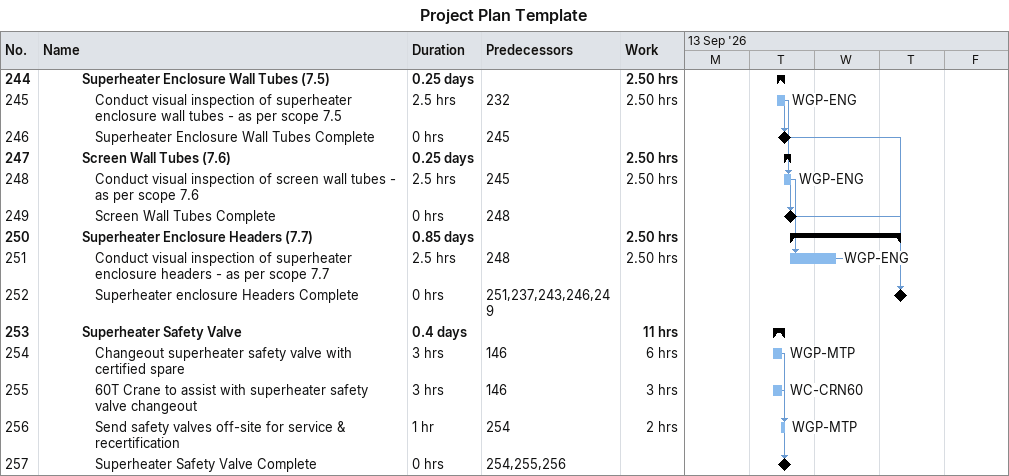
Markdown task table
Project Plan Template

| ID | Level | Task | Duration | Start | Finish | Predecessors | Resources | Work (h) |
|---|---|---|---|---|---|---|---|---|
| 244 | 4 | **Superheater Enclosure Wall Tubes (7.5)** | 0.25d | 2026-09-15 | 2026-09-15 |  |  | 2.50 |
| 245 | 5 | Conduct visual inspection of superheater enclosure wall tubes - as per scope 7.5 | 2.5h | 2026-09-15 | 2026-09-15 | 232 | WGP-ENG | 2.50 |
| 246 | 5 | Superheater Enclosure Wall Tubes Complete | 0h | 2026-09-15 | 2026-09-15 | 245 |  |  |
| 247 | 4 | **Screen Wall Tubes (7.6)** | 0.25d | 2026-09-15 | 2026-09-15 |  |  | 2.50 |
| 248 | 5 | Conduct visual inspection of screen wall tubes - as per scope 7.6 | 2.5h | 2026-09-15 | 2026-09-15 | 245 | WGP-ENG | 2.50 |
| 249 | 5 | Screen Wall Tubes Complete | 0h | 2026-09-15 | 2026-09-15 | 248 |  |  |
| 250 | 4 | **Superheater Enclosure Headers (7.7)** | 0.85d | 2026-09-15 | 2026-09-17 |  |  | 2.50 |
| 251 | 5 | Conduct visual inspection of superheater enclosure headers - as per scope 7.7 | 2.5h | 2026-09-15 | 2026-09-16 | 248 | WGP-ENG | 2.50 |
| 252 | 5 | Superheater enclosure Headers Complete | 0h | 2026-09-17 | 2026-09-17 | 251, 237, 243, 246, 249 |  |  |
| 253 | 4 | **Superheater Safety Valve** | 0.4d | 2026-09-15 | 2026-09-15 |  |  | 11 |
| 254 | 5 | Changeout superheater safety valve with certified spare | 3h | 2026-09-15 | 2026-09-15 | 146 | WGP-MTP | 6 |
| 255 | 5 | 60T Crane to assist with superheater safety valve changeout | 3h | 2026-09-15 | 2026-09-15 | 146 | WC-CRN60 | 3 |
| 256 | 5 | Send safety valves off-site for service & recertification | 1h | 2026-09-15 | 2026-09-15 | 254 | WGP-MTP | 2 |
| 257 | 5 | Superheater Safety Valve Complete | 0h | 2026-09-15 | 2026-09-15 | 254, 255, 256 |  |  |
